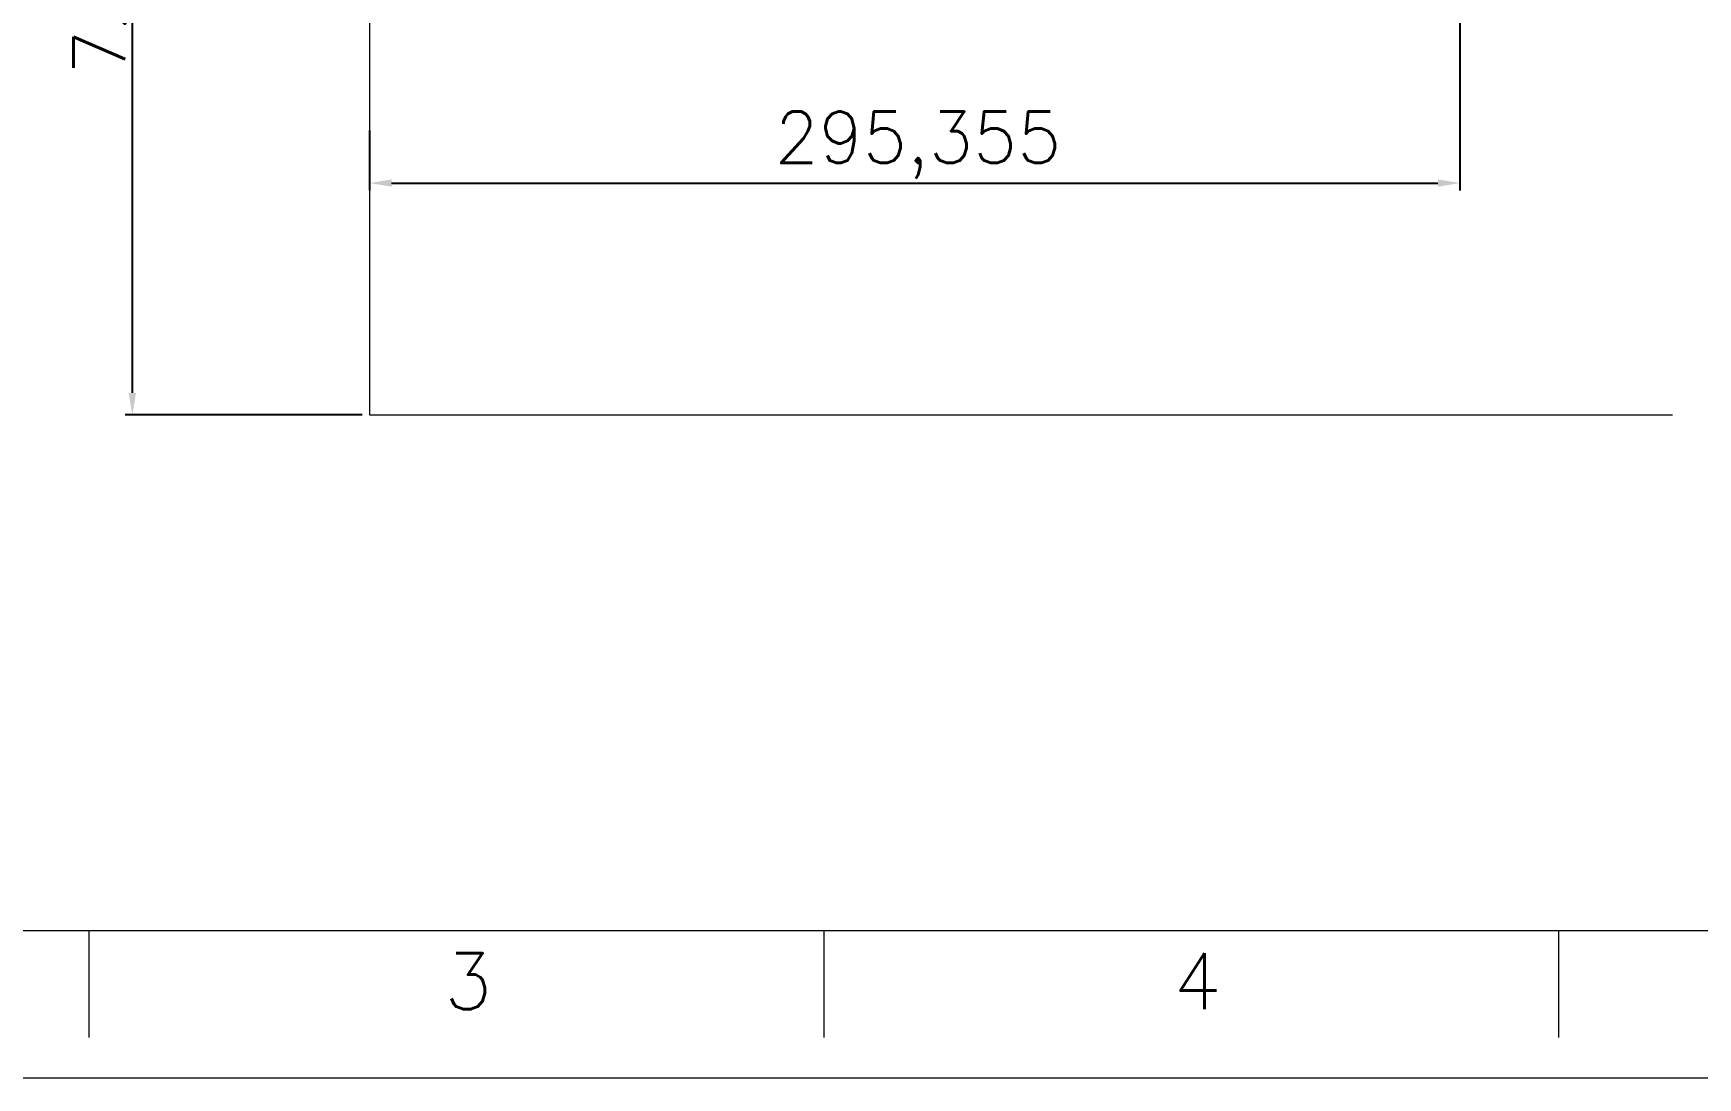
# Model space of a CAD drawing. Header units: inches. Extents: x 222 to 1062, y 91 to 685.
# Drawn here: x 434.4 to 660.9, y 90.6 to 232.7 of the extents above; entities that cross this region are included whole.
import ezdxf

# ---------------------------------------------------------------- set-up
doc = ezdxf.new("R2010")
doc.units = ezdxf.units.IN
doc.header["$MEASUREMENT"] = 0
doc.layers.get('0').update_dxf_attribs({"lineweight": 13})
doc.layers.get('Defpoints').update_dxf_attribs({"color": 3})
doc.layers.add('윤곽선', color=7, linetype='Continuous', lineweight=9)
doc.styles.get("Standard").update_dxf_attribs({"font": 'romans.shx', "bigfont": 'ghs.shx'})
doc.dimstyles.new('2-1사본 Standard', dxfattribs={"dimtxt": 2.5, "dimasz": 3, "dimexe": 1, "dimexo": 1, "dimgap": 1, "dimtad": 1, "dimdec": 1, "dimlfac": 2, "dimdsep": 46, "dimtxsty": 'Standard', "dimcen": 0.09, "dimclrd": 1, "dimclre": 1, "dimclrt": 2, "dimadec": 0, "dimazin": 0, "dimtfac": 1, "dimtdec": 1, "dimtmove": 0, "dimatfit": 3, "dimfxl": 0, "dimtolj": 1, "dimtzin": 0, "dimarcsym": 0})

# ---------------------------------------------------------------- blocks, each defined once
blk = doc.blocks.new('*D18')
at = {"layer": 'Defpoints', "color": 0}
for p in [(447.87, 291.45), (459.39, 291.45), (480.15, 180.76)]:
    blk.add_point(p, dxfattribs=at)
at = {"layer": '윤곽선', "color": 1, "lineweight": -2}
for p, q in [((458.39, 291.45), (446.87, 291.45)), ((447.87, 183.76), (447.87, 288.45)), ((479.15, 180.76), (446.87, 180.76))]:
    blk.add_line(p, q, dxfattribs=at)
at = {"layer": '윤곽선', "color": 1}
for points in [[(448.37, 288.45), (447.37, 288.45), (447.87, 291.45)], [(447.37, 183.76), (448.37, 183.76), (447.87, 180.76)]]:
    blk.add_solid(points, dxfattribs=at)
at = {"layer": '윤곽선', "color": 2, "insert": (443.37, 236.1), "char_height": 7, "attachment_point": 5, "rotation": 90}
blk.add_mtext('\\A1;{720}', dxfattribs=at)
blk = doc.blocks.new('*D20')
at = {"layer": 'Defpoints', "color": 0}
for p in [(628.52, 319.68), (480.15, 220.48), (628.52, 212.32)]:
    blk.add_point(p, dxfattribs=at)
at = {"layer": '윤곽선', "color": 1, "lineweight": -2}
for p, q in [((628.52, 318.68), (628.52, 211.32)), ((480.15, 219.48), (480.15, 211.32)), ((483.15, 212.32), (625.52, 212.32))]:
    blk.add_line(p, q, dxfattribs=at)
at = {"layer": '윤곽선', "color": 1}
for points in [[(483.15, 212.82), (483.15, 211.82), (480.15, 212.32)], [(625.52, 212.82), (625.52, 211.82), (628.52, 212.32)]]:
    blk.add_solid(points, dxfattribs=at)
at = {"layer": '윤곽선', "color": 2, "insert": (554.78, 217.49), "char_height": 7, "attachment_point": 5}
blk.add_mtext('\\A1;295,355', dxfattribs=at)

msp = doc.modelspace()

# ---------------------------------------------------------------- linework, layer by layer
at = {"linetype": 'Continuous'}
msp.add_line((1041.943, 110.57), (241.943, 110.57), dxfattribs=at)
at = {"color": 7, "linetype": 'Continuous'}
for p, q in [((441.943, 110.57), (441.943, 96.034)), ((541.943, 110.57), (541.943, 96.034)), ((641.943, 110.57), (641.943, 96.034)), ((221.943, 90.57), (1061.943, 90.57))]:
    msp.add_line(p, q, dxfattribs=at)
at = {"layer": '윤곽선'}
for p, q in [((480.155, 260.199), (480.155, 180.76)), ((480.155, 180.76), (657.467, 180.76))]:
    msp.add_line(p, q, dxfattribs=at)

# ---------------------------------------------------------------- texts
at = {"char_height": 7.624, "width": 50, "attachment_point": 5}
for s, insert in [('3', (493.566, 103.697)), ('4', (592.795, 103.697))]:
    msp.add_mtext(s, dxfattribs=dict(at, insert=insert))

# ---------------------------------------------------------------- dimensions: what is measured, and where the dimension line sits
at = {"layer": '윤곽선'}
dim = msp.add_linear_dim(base=(628.517, 212.32), p1=(480.155, 220.479), p2=(628.517, 319.678), angle=180, text='295,355', dimstyle='2-1사본 Standard', override={"dimtxt": 7}, dxfattribs=at)
dim.commit()
dim.dimension.update_dxf_attribs({"geometry": '*D20', "text_midpoint": (554.775, 212.32), "dimtype": 160})
dim = msp.add_linear_dim(base=(447.872, 291.449), p1=(480.155, 180.76), p2=(459.387, 291.449), angle=90, text='{720}', dimstyle='2-1사본 Standard', override={"dimtxt": 7}, dxfattribs=at)
dim.commit()
dim.dimension.update_dxf_attribs({"geometry": '*D18', "text_midpoint": (443.372, 236.104)})

doc.saveas('drawing.dxf')
